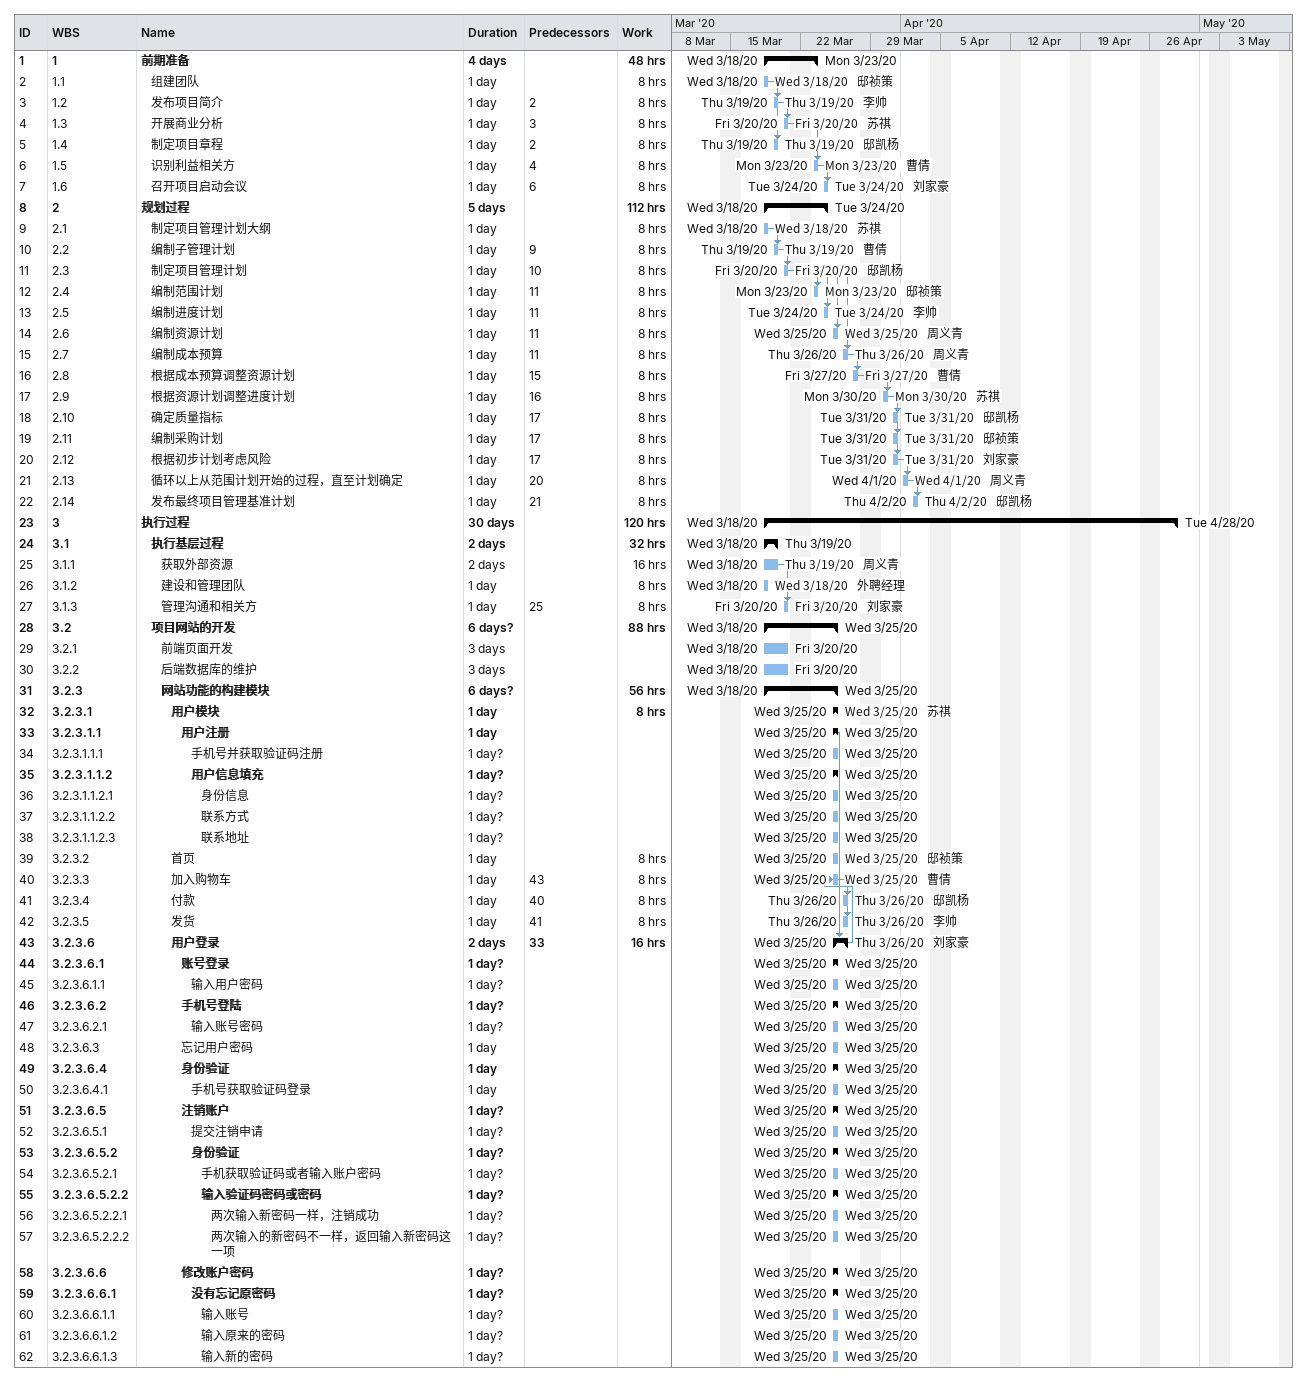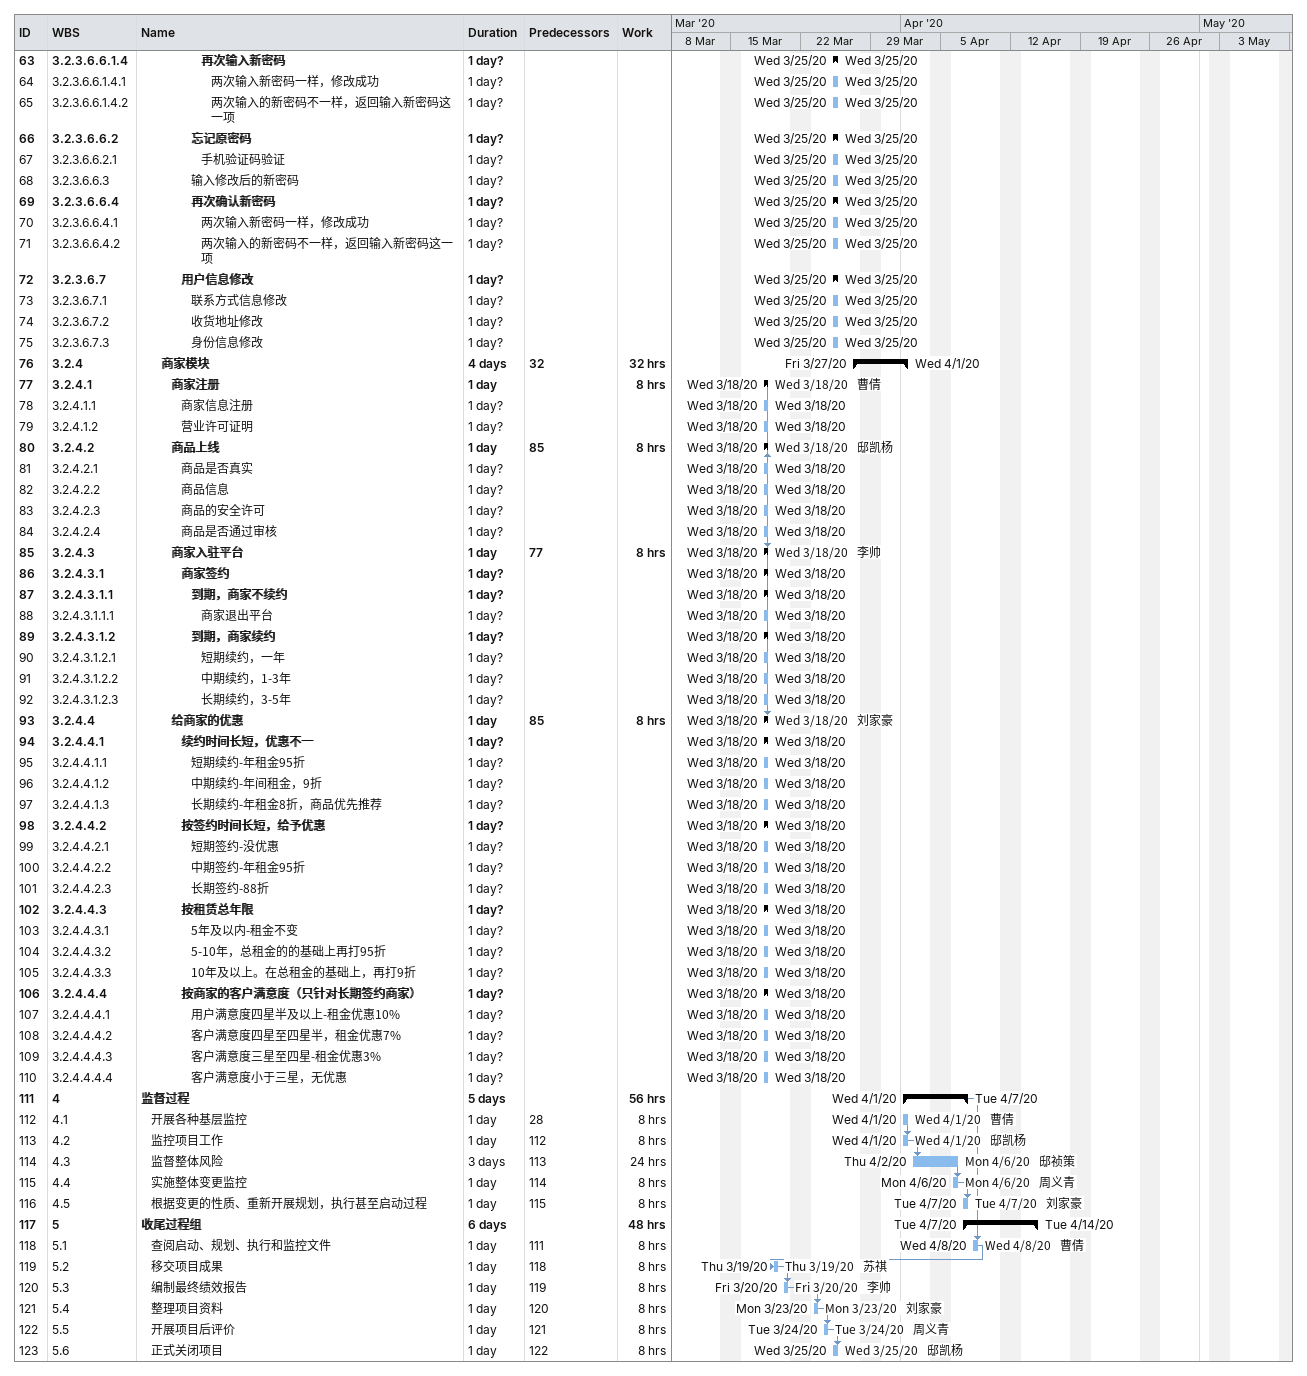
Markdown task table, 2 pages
| ID | WBS | Task | Duration | Start | Finish | Predecessors | Resources | Work (h) |
|---|---|---|---|---|---|---|---|---|
| 1 | 1 | **前期准备** | 4d | 2020-03-18 | 2020-03-23 |  |  | 48 |
| 2 | 1.1 | 组建团队 | 1d | 2020-03-18 | 2020-03-18 |  | 邸祯策 | 8 |
| 3 | 1.2 | 发布项目简介 | 1d | 2020-03-19 | 2020-03-19 | 2 | 李帅 | 8 |
| 4 | 1.3 | 开展商业分析 | 1d | 2020-03-20 | 2020-03-20 | 3 | 苏祺 | 8 |
| 5 | 1.4 | 制定项目章程 | 1d | 2020-03-19 | 2020-03-19 | 2 | 邸凯杨 | 8 |
| 6 | 1.5 | 识别利益相关方 | 1d | 2020-03-23 | 2020-03-23 | 4 | 曹倩 | 8 |
| 7 | 1.6 | 召开项目启动会议 | 1d | 2020-03-24 | 2020-03-24 | 6 | 刘家豪 | 8 |
| 8 | 2 | **规划过程** | 5d | 2020-03-18 | 2020-03-24 |  |  | 112 |
| 9 | 2.1 | 制定项目管理计划大纲 | 1d | 2020-03-18 | 2020-03-18 |  | 苏祺 | 8 |
| 10 | 2.2 | 编制子管理计划 | 1d | 2020-03-19 | 2020-03-19 | 9 | 曹倩 | 8 |
| 11 | 2.3 | 制定项目管理计划 | 1d | 2020-03-20 | 2020-03-20 | 10 | 邸凯杨 | 8 |
| 12 | 2.4 | 编制范围计划 | 1d | 2020-03-23 | 2020-03-23 | 11 | 邸祯策 | 8 |
| 13 | 2.5 | 编制进度计划 | 1d | 2020-03-24 | 2020-03-24 | 11 | 李帅 | 8 |
| 14 | 2.6 | 编制资源计划 | 1d | 2020-03-25 | 2020-03-25 | 11 | 周义青 | 8 |
| 15 | 2.7 | 编制成本预算 | 1d | 2020-03-26 | 2020-03-26 | 11 | 周义青 | 8 |
| 16 | 2.8 | 根据成本预算调整资源计划 | 1d | 2020-03-27 | 2020-03-27 | 15 | 曹倩 | 8 |
| 17 | 2.9 | 根据资源计划调整进度计划 | 1d | 2020-03-30 | 2020-03-30 | 16 | 苏祺 | 8 |
| 18 | 2.10 | 确定质量指标 | 1d | 2020-03-31 | 2020-03-31 | 17 | 邸凯杨 | 8 |
| 19 | 2.11 | 编制采购计划 | 1d | 2020-03-31 | 2020-03-31 | 17 | 邸祯策 | 8 |
| 20 | 2.12 | 根据初步计划考虑风险 | 1d | 2020-03-31 | 2020-03-31 | 17 | 刘家豪 | 8 |
| 21 | 2.13 | 循环以上从范围计划开始的过程，直至计划确定 | 1d | 2020-04-01 | 2020-04-01 | 20 | 周义青 | 8 |
| 22 | 2.14 | 发布最终项目管理基准计划 | 1d | 2020-04-02 | 2020-04-02 | 21 | 邸凯杨 | 8 |
| 23 | 3 | **执行过程** | 30d | 2020-03-18 | 2020-04-28 |  |  | 120 |
| 24 | 3.1 | **执行基层过程** | 2d | 2020-03-18 | 2020-03-19 |  |  | 32 |
| 25 | 3.1.1 | 获取外部资源 | 2d | 2020-03-18 | 2020-03-19 |  | 周义青 | 16 |
| 26 | 3.1.2 | 建设和管理团队 | 1d | 2020-03-18 | 2020-03-18 |  | 外聘经理 | 8 |
| 27 | 3.1.3 | 管理沟通和相关方 | 1d | 2020-03-20 | 2020-03-20 | 25 | 刘家豪 | 8 |
| 28 | 3.2 | **项目网站的开发** | 6d? | 2020-03-18 | 2020-03-25 |  |  | 88 |
| 29 | 3.2.1 | 前端页面开发 | 3d | 2020-03-18 | 2020-03-20 |  |  |  |
| 30 | 3.2.2 | 后端数据库的维护 | 3d | 2020-03-18 | 2020-03-20 |  |  |  |
| 31 | 3.2.3 | **网站功能的构建模块** | 6d? | 2020-03-18 | 2020-03-25 |  |  | 56 |
| 32 | 3.2.3.1 | **用户模块** | 1d | 2020-03-25 | 2020-03-25 |  | 苏祺 | 8 |
| 33 | 3.2.3.1.1 | **用户注册** | 1d | 2020-03-25 | 2020-03-25 |  |  |  |
| 34 | 3.2.3.1.1.1 | 手机号并获取验证码注册 | 1d? | 2020-03-25 | 2020-03-25 |  |  |  |
| 35 | 3.2.3.1.1.2 | **用户信息填充** | 1d? | 2020-03-25 | 2020-03-25 |  |  |  |
| 36 | 3.2.3.1.1.2.1 | 身份信息 | 1d? | 2020-03-25 | 2020-03-25 |  |  |  |
| 37 | 3.2.3.1.1.2.2 | 联系方式 | 1d? | 2020-03-25 | 2020-03-25 |  |  |  |
| 38 | 3.2.3.1.1.2.3 | 联系地址 | 1d? | 2020-03-25 | 2020-03-25 |  |  |  |
| 39 | 3.2.3.2 | 首页 | 1d | 2020-03-25 | 2020-03-25 |  | 邸祯策 | 8 |
| 40 | 3.2.3.3 | 加入购物车 | 1d | 2020-03-25 | 2020-03-25 | 43 | 曹倩 | 8 |
| 41 | 3.2.3.4 | 付款 | 1d | 2020-03-26 | 2020-03-26 | 40 | 邸凯杨 | 8 |
| 42 | 3.2.3.5 | 发货 | 1d | 2020-03-26 | 2020-03-26 | 41 | 李帅 | 8 |
| 43 | 3.2.3.6 | **用户登录** | 2d | 2020-03-25 | 2020-03-26 | 33 | 刘家豪 | 16 |
| 44 | 3.2.3.6.1 | **账号登录** | 1d? | 2020-03-25 | 2020-03-25 |  |  |  |
| 45 | 3.2.3.6.1.1 | 输入用户密码 | 1d? | 2020-03-25 | 2020-03-25 |  |  |  |
| 46 | 3.2.3.6.2 | **手机号登陆** | 1d? | 2020-03-25 | 2020-03-25 |  |  |  |
| 47 | 3.2.3.6.2.1 | 输入账号密码 | 1d? | 2020-03-25 | 2020-03-25 |  |  |  |
| 48 | 3.2.3.6.3 | 忘记用户密码 | 1d | 2020-03-25 | 2020-03-25 |  |  |  |
| 49 | 3.2.3.6.4 | **身份验证** | 1d | 2020-03-25 | 2020-03-25 |  |  |  |
| 50 | 3.2.3.6.4.1 | 手机号获取验证码登录 | 1d | 2020-03-25 | 2020-03-25 |  |  |  |
| 51 | 3.2.3.6.5 | **注销账户** | 1d? | 2020-03-25 | 2020-03-25 |  |  |  |
| 52 | 3.2.3.6.5.1 | 提交注销申请 | 1d? | 2020-03-25 | 2020-03-25 |  |  |  |
| 53 | 3.2.3.6.5.2 | **身份验证** | 1d? | 2020-03-25 | 2020-03-25 |  |  |  |
| 54 | 3.2.3.6.5.2.1 | 手机获取验证码或者输入账户密码 | 1d? | 2020-03-25 | 2020-03-25 |  |  |  |
| 55 | 3.2.3.6.5.2.2 | **输入验证码密码或密码** | 1d? | 2020-03-25 | 2020-03-25 |  |  |  |
| 56 | 3.2.3.6.5.2.2.1 | 两次输入新密码一样，注销成功 | 1d? | 2020-03-25 | 2020-03-25 |  |  |  |
| 57 | 3.2.3.6.5.2.2.2 | 两次输入的新密码不一样，返回输入新密码这一项 | 1d? | 2020-03-25 | 2020-03-25 |  |  |  |
| 58 | 3.2.3.6.6 | **修改账户密码** | 1d? | 2020-03-25 | 2020-03-25 |  |  |  |
| 59 | 3.2.3.6.6.1 | **没有忘记原密码** | 1d? | 2020-03-25 | 2020-03-25 |  |  |  |
| 60 | 3.2.3.6.6.1.1 | 输入账号 | 1d? | 2020-03-25 | 2020-03-25 |  |  |  |
| 61 | 3.2.3.6.6.1.2 | 输入原来的密码 | 1d? | 2020-03-25 | 2020-03-25 |  |  |  |
| 62 | 3.2.3.6.6.1.3 | 输入新的密码 | 1d? | 2020-03-25 | 2020-03-25 |  |  |  |
| 63 | 3.2.3.6.6.1.4 | **再次输入新密码** | 1d? | 2020-03-25 | 2020-03-25 |  |  |  |
| 64 | 3.2.3.6.6.1.4.1 | 两次输入新密码一样，修改成功 | 1d? | 2020-03-25 | 2020-03-25 |  |  |  |
| 65 | 3.2.3.6.6.1.4.2 | 两次输入的新密码不一样，返回输入新密码这一项 | 1d? | 2020-03-25 | 2020-03-25 |  |  |  |
| 66 | 3.2.3.6.6.2 | **忘记原密码** | 1d? | 2020-03-25 | 2020-03-25 |  |  |  |
| 67 | 3.2.3.6.6.2.1 | 手机验证码验证 | 1d? | 2020-03-25 | 2020-03-25 |  |  |  |
| 68 | 3.2.3.6.6.3 | 输入修改后的新密码 | 1d? | 2020-03-25 | 2020-03-25 |  |  |  |
| 69 | 3.2.3.6.6.4 | **再次确认新密码** | 1d? | 2020-03-25 | 2020-03-25 |  |  |  |
| 70 | 3.2.3.6.6.4.1 | 两次输入新密码一样，修改成功 | 1d? | 2020-03-25 | 2020-03-25 |  |  |  |
| 71 | 3.2.3.6.6.4.2 | 两次输入的新密码不一样，返回输入新密码这一项 | 1d? | 2020-03-25 | 2020-03-25 |  |  |  |
| 72 | 3.2.3.6.7 | **用户信息修改** | 1d? | 2020-03-25 | 2020-03-25 |  |  |  |
| 73 | 3.2.3.6.7.1 | 联系方式信息修改 | 1d? | 2020-03-25 | 2020-03-25 |  |  |  |
| 74 | 3.2.3.6.7.2 | 收货地址修改 | 1d? | 2020-03-25 | 2020-03-25 |  |  |  |
| 75 | 3.2.3.6.7.3 | 身份信息修改 | 1d? | 2020-03-25 | 2020-03-25 |  |  |  |
| 76 | 3.2.4 | **商家模块** | 4d | 2020-03-27 | 2020-04-01 | 32 |  | 32 |
| 77 | 3.2.4.1 | **商家注册** | 1d | 2020-03-18 | 2020-03-18 |  | 曹倩 | 8 |
| 78 | 3.2.4.1.1 | 商家信息注册 | 1d? | 2020-03-18 | 2020-03-18 |  |  |  |
| 79 | 3.2.4.1.2 | 营业许可证明 | 1d? | 2020-03-18 | 2020-03-18 |  |  |  |
| 80 | 3.2.4.2 | **商品上线** | 1d | 2020-03-18 | 2020-03-18 | 85 | 邸凯杨 | 8 |
| 81 | 3.2.4.2.1 | 商品是否真实 | 1d? | 2020-03-18 | 2020-03-18 |  |  |  |
| 82 | 3.2.4.2.2 | 商品信息 | 1d? | 2020-03-18 | 2020-03-18 |  |  |  |
| 83 | 3.2.4.2.3 | 商品的安全许可 | 1d? | 2020-03-18 | 2020-03-18 |  |  |  |
| 84 | 3.2.4.2.4 | 商品是否通过审核 | 1d? | 2020-03-18 | 2020-03-18 |  |  |  |
| 85 | 3.2.4.3 | **商家入驻平台** | 1d | 2020-03-18 | 2020-03-18 | 77 | 李帅 | 8 |
| 86 | 3.2.4.3.1 | **商家签约** | 1d? | 2020-03-18 | 2020-03-18 |  |  |  |
| 87 | 3.2.4.3.1.1 | **到期，商家不续约** | 1d? | 2020-03-18 | 2020-03-18 |  |  |  |
| 88 | 3.2.4.3.1.1.1 | 商家退出平台 | 1d? | 2020-03-18 | 2020-03-18 |  |  |  |
| 89 | 3.2.4.3.1.2 | **到期，商家续约** | 1d? | 2020-03-18 | 2020-03-18 |  |  |  |
| 90 | 3.2.4.3.1.2.1 | 短期续约，一年 | 1d? | 2020-03-18 | 2020-03-18 |  |  |  |
| 91 | 3.2.4.3.1.2.2 | 中期续约，1-3年 | 1d? | 2020-03-18 | 2020-03-18 |  |  |  |
| 92 | 3.2.4.3.1.2.3 | 长期续约，3-5年 | 1d? | 2020-03-18 | 2020-03-18 |  |  |  |
| 93 | 3.2.4.4 | **给商家的优惠** | 1d | 2020-03-18 | 2020-03-18 | 85 | 刘家豪 | 8 |
| 94 | 3.2.4.4.1 | **续约时间长短，优惠不一** | 1d? | 2020-03-18 | 2020-03-18 |  |  |  |
| 95 | 3.2.4.4.1.1 | 短期续约-年租金95折 | 1d? | 2020-03-18 | 2020-03-18 |  |  |  |
| 96 | 3.2.4.4.1.2 | 中期续约-年间租金，9折 | 1d? | 2020-03-18 | 2020-03-18 |  |  |  |
| 97 | 3.2.4.4.1.3 | 长期续约-年租金8折，商品优先推荐 | 1d? | 2020-03-18 | 2020-03-18 |  |  |  |
| 98 | 3.2.4.4.2 | **按签约时间长短，给予优惠** | 1d? | 2020-03-18 | 2020-03-18 |  |  |  |
| 99 | 3.2.4.4.2.1 | 短期签约-没优惠 | 1d? | 2020-03-18 | 2020-03-18 |  |  |  |
| 100 | 3.2.4.4.2.2 | 中期签约-年租金95折 | 1d? | 2020-03-18 | 2020-03-18 |  |  |  |
| 101 | 3.2.4.4.2.3 | 长期签约-88折 | 1d? | 2020-03-18 | 2020-03-18 |  |  |  |
| 102 | 3.2.4.4.3 | **按租赁总年限** | 1d? | 2020-03-18 | 2020-03-18 |  |  |  |
| 103 | 3.2.4.4.3.1 | 5年及以内-租金不变 | 1d? | 2020-03-18 | 2020-03-18 |  |  |  |
| 104 | 3.2.4.4.3.2 | 5-10年，总租金的的基础上再打95折 | 1d? | 2020-03-18 | 2020-03-18 |  |  |  |
| 105 | 3.2.4.4.3.3 | 10年及以上。在总租金的基础上，再打9折 | 1d? | 2020-03-18 | 2020-03-18 |  |  |  |
| 106 | 3.2.4.4.4 | **按商家的客户满意度（只针对长期签约商家）** | 1d? | 2020-03-18 | 2020-03-18 |  |  |  |
| 107 | 3.2.4.4.4.1 | 用户满意度四星半及以上-租金优惠10% | 1d? | 2020-03-18 | 2020-03-18 |  |  |  |
| 108 | 3.2.4.4.4.2 | 客户满意度四星至四星半，租金优惠7% | 1d? | 2020-03-18 | 2020-03-18 |  |  |  |
| 109 | 3.2.4.4.4.3 | 客户满意度三星至四星-租金优惠3% | 1d? | 2020-03-18 | 2020-03-18 |  |  |  |
| 110 | 3.2.4.4.4.4 | 客户满意度小于三星，无优惠 | 1d? | 2020-03-18 | 2020-03-18 |  |  |  |
| 111 | 4 | **监督过程** | 5d | 2020-04-01 | 2020-04-07 |  |  | 56 |
| 112 | 4.1 | 开展各种基层监控 | 1d | 2020-04-01 | 2020-04-01 | 28 | 曹倩 | 8 |
| 113 | 4.2 | 监控项目工作 | 1d | 2020-04-01 | 2020-04-01 | 112 | 邸凯杨 | 8 |
| 114 | 4.3 | 监督整体风险 | 3d | 2020-04-02 | 2020-04-06 | 113 | 邸祯策 | 24 |
| 115 | 4.4 | 实施整体变更监控 | 1d | 2020-04-06 | 2020-04-06 | 114 | 周义青 | 8 |
| 116 | 4.5 | 根据变更的性质、重新开展规划，执行甚至启动过程 | 1d | 2020-04-07 | 2020-04-07 | 115 | 刘家豪 | 8 |
| 117 | 5 | **收尾过程组** | 6d | 2020-04-07 | 2020-04-14 |  |  | 48 |
| 118 | 5.1 | 查阅启动、规划、执行和监控文件 | 1d | 2020-04-08 | 2020-04-08 | 111 | 曹倩 | 8 |
| 119 | 5.2 | 移交项目成果 | 1d | 2020-03-19 | 2020-03-19 | 118 | 苏祺 | 8 |
| 120 | 5.3 | 编制最终绩效报告 | 1d | 2020-03-20 | 2020-03-20 | 119 | 李帅 | 8 |
| 121 | 5.4 | 整理项目资料 | 1d | 2020-03-23 | 2020-03-23 | 120 | 刘家豪 | 8 |
| 122 | 5.5 | 开展项目后评价 | 1d | 2020-03-24 | 2020-03-24 | 121 | 周义青 | 8 |
| 123 | 5.6 | 正式关闭项目 | 1d | 2020-03-25 | 2020-03-25 | 122 | 邸凯杨 | 8 |
